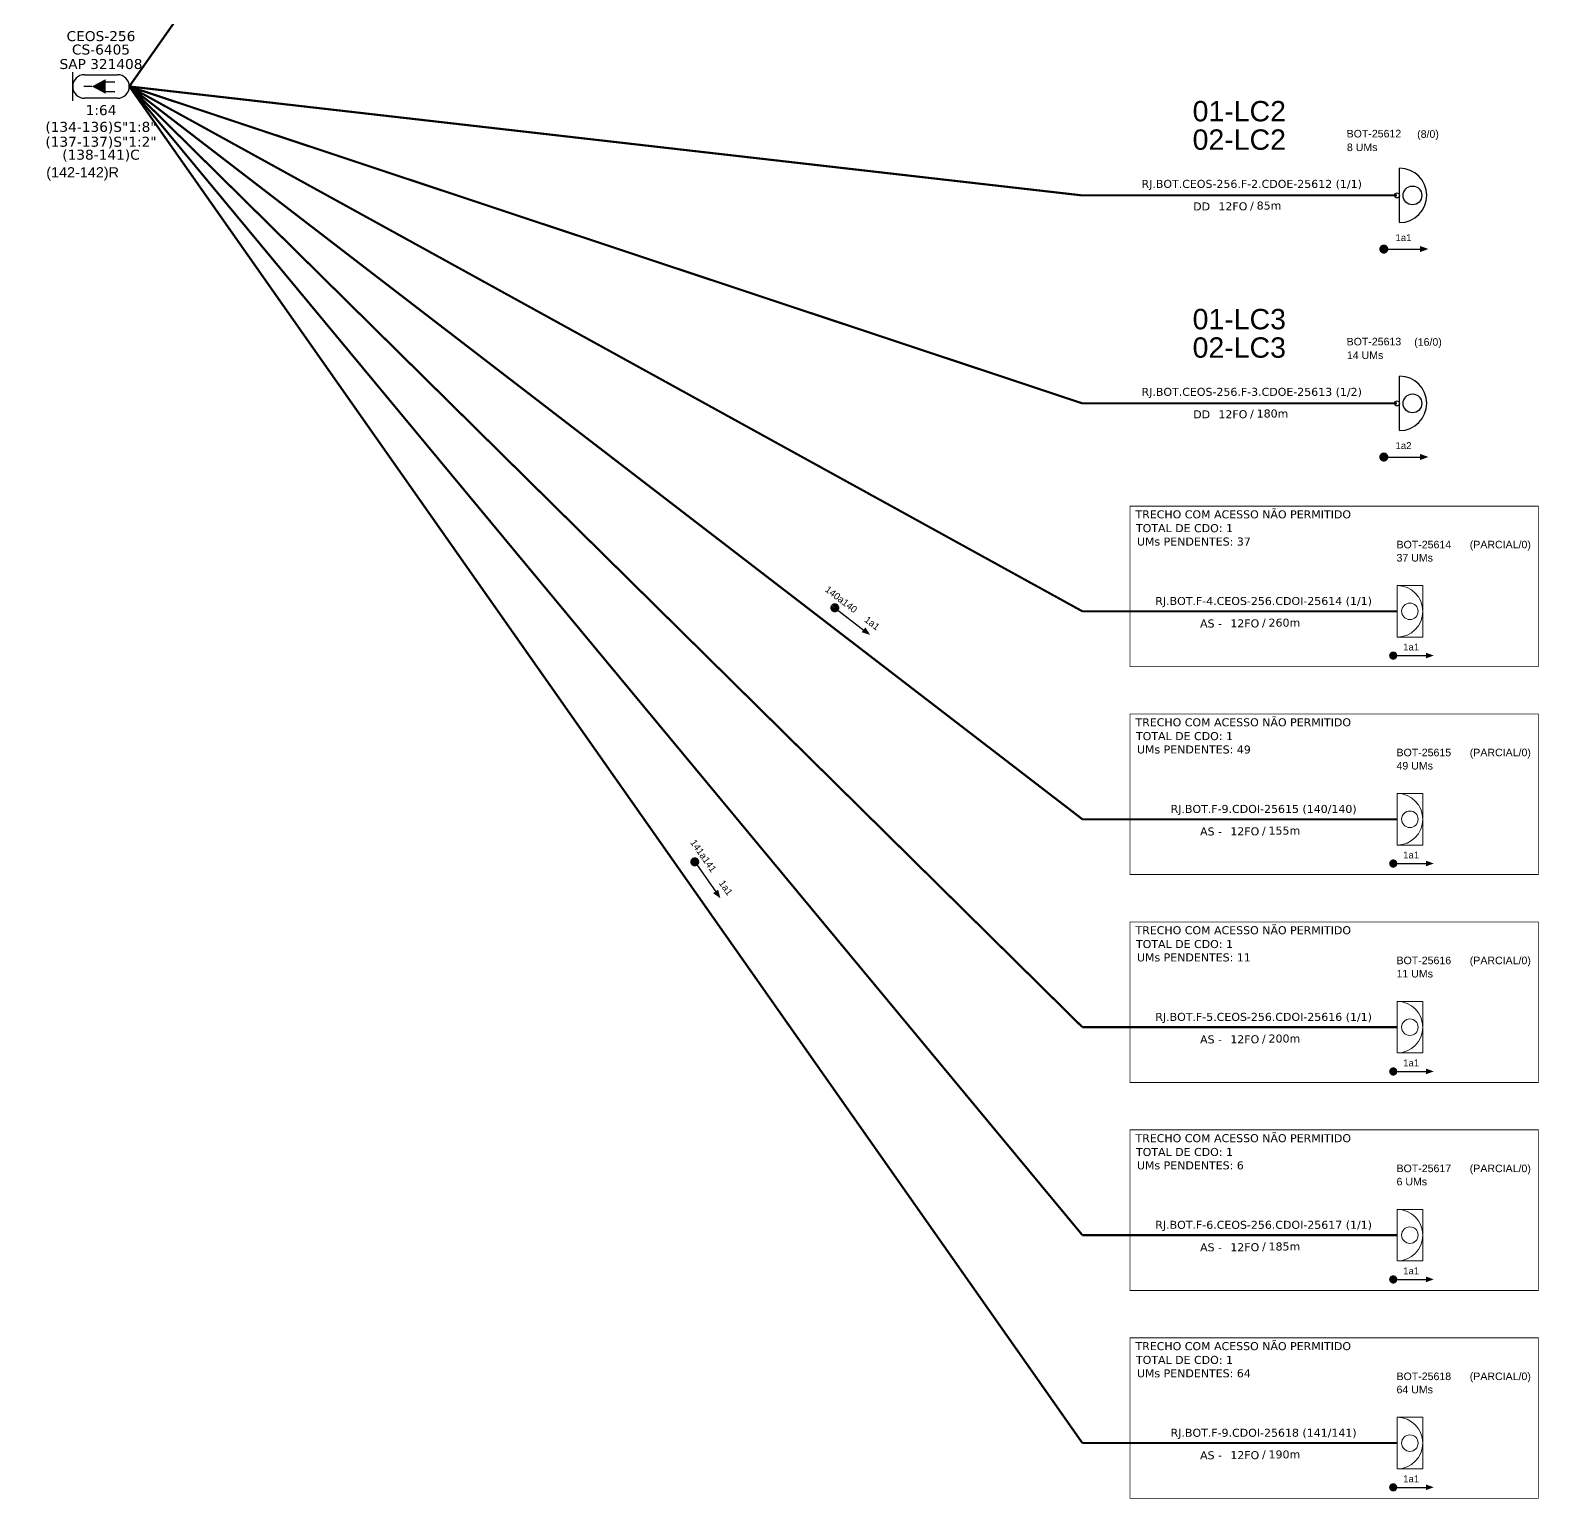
# Model space of a CAD drawing. Header units: millimetres. Extents: x -306105736 to -306105096, y 404251846 to 404252764.
# Drawn here: x -306105736.4 to -306105373.6, y 404251845.8 to 404252198.8 of the extents above; entities that cross this region are included whole.
import ezdxf
from ezdxf.enums import TextEntityAlignment as Align

# ---------------------------------------------------------------- set-up
doc = ezdxf.new("R2010")
doc.units = ezdxf.units.MM
doc.linetypes.add('ARILSUPP', pattern=[2.979999999999999, 1.419999999999999, -0.71, 0.14, -0.71])
for name, color, linetype, lineweight in [("20.0-LEGENDA DOS CDO'S", 1, 'Continuous', 0), ('20.1-CDO_INTERIOR', 1, 'Continuous', 0), ('20.2-CDO_POSTE', 1, 'Continuous', 5), ('40.1-ETIQUETAS', 1, 'Continuous', 20)]:
    doc.layers.add(name, color=color, linetype=linetype, lineweight=lineweight)
for name, color, linetype in [('20.4-CEOS', 1, 'Continuous'), ('CAP a instalar', 1, 'Continuous'), ('label_cabos', 7, 'Continuous'), ('LC1', 3, 'Continuous'), ('SETA', 7, 'Continuous')]:
    doc.layers.add(name, color=color, linetype=linetype)
doc.styles.add('ARIAL', font='arial.ttf')
doc.styles.add('siredit', font='verdana.ttf')
doc.linetypes.add('FENCELINE1', pattern='A,0.25,-0.1,[133,ltypeshp.shx,S=0.1,R=0,X=-0.1,Y=0],-0.1,1', length=1.45)

# ---------------------------------------------------------------- blocks, each defined once
blk = doc.blocks.new('CEOS_RP_CT_DRT')
at = {"layer": '20.4-CEOS', "color": 0}
for p, q in [((-4.535403051954669, 1.19393294817443), (-1.192121196201508, 1.193932948169307)), ((-1.192121196205146, -1.18962250288694), (-4.535403051958308, -1.189622502881817))]:
    blk.add_line(p, q, dxfattribs=at)
for points in [[(-5.727180777477808, -1.434831566566823), (-5.727180777473603, 1.439142011863121)], [(-3.786662383189574, 0.0021552226540644), (-4.59051315805804, 0.0021552226553115)], [(-2.467895913357818, 0.4750304685594743), (-1.452774222781993, 0.4750304685579181)], [(-2.467895913359409, -0.5166387403461278), (-1.452774222783471, -0.5166387403476841)]]:
    blk.add_lwpolyline(points, dxfattribs=at)
blk.add_lwpolyline([(-3.786662383189574, 0.0021552226540644, 0, 1.471254382142577, 0), (-2.406465769753519, 0.0021552226519433, 1.471254382142577, 1.471254382142577, 0)], format="xyseb", dxfattribs=at)
for centre, start, end in [((-4.535403051956489, 0.0021552226552263), 89.9999999999088, 269.9999999999088), ((-1.192121196203327, 0.0021552226501028), 269.9999999999088, 89.9999999999088)]:
    blk.add_arc(centre, 1.191777725519198, start, end, dxfattribs=at)
at = {"layer": '20.4-CEOS', "color": 7, "style": 'siredit'}
for tag, p in [('Nº_DA_CEOS', (-2.863762124081897, 5.595917801463521)), ('LOCAL', (-2.863762124081897, 4.242648332013449)), ('SAP', (-2.863762124081897, 2.776606380734969)), ('RACIO_SPLITAGEM', (-2.863762124081897, -1.884655211951626)), ('FIBRAS_SPLITTER', (-2.863762124081897, -3.57624207480512)), ('FIBRAS_TOP_C', (-2.863762124081897, -5.080238687836013)), ('RESERVA_FINAIS', (-2.863762124081897, -6.39223573701183))]:
    blk.add_attdef(tag, text='', height=1.009676276197057, dxfattribs=at).set_placement(p, align=Align.TOP_CENTER)
blk = doc.blocks.new('ETIQUETA_RS5F')
at = {"layer": '40.1-ETIQUETAS', "color": 0, "style": 'siredit'}
blk.add_text('/', height=1.5, dxfattribs=at).set_placement((1.579685439575143, -1.954241996242686), align=Align.MIDDLE_RIGHT)
for tag, p in [('ETIQUETA_R_SECUNDARIA', (1.21386737562608, 2.104300005361878)), ('ETIQUETA_R_PRIMARIA', (1.21386737562608, 4.104300005361877)), ('F_ATIVAS/F_MORTAS', (1.142685621933025, -4.244905073340547))]:
    blk.add_attdef(tag, text='', height=1.5, dxfattribs=at).set_placement(p, align=Align.MIDDLE_CENTER)
for tag, p in [('TIPO_CABO', (-6.584823890483393, -2.115119524236789)), ('CAP_CABO', (0.3972908086682878, -2.092994078243819))]:
    blk.add_attdef(tag, text='', height=1.5, dxfattribs=at).set_placement(p, align=Align.MIDDLE_RIGHT)
blk.add_attdef('METROS', text='', height=1.5, dxfattribs=at).set_placement((2.142685621933026, -1.954241996242686), align=Align.MIDDLE_LEFT)
for tag, p in [('FUSÃO_1', (0.8484388594359302, -8.387413705695524)), ('FUSÃO_2', (0.8484388594359302, -10.59879640730355)), ('FUSÃO_3', (0.8484388594359302, -12.93303376395936)), ('FUSÃO_4', (0.8484388594359302, -15.14441639748912)), ('FUSÃO_5', (0.8484388594359302, -17.15864981329581))]:
    blk.add_attdef(tag, text='', height=1.5, dxfattribs=at).set_placement(p, align=Align.CENTER)
blk = doc.blocks.new('CDOI_INT')
at = {"layer": '20.1-CDO_INTERIOR', "color": 0, "lineweight": 18}
blk.add_lwpolyline([(4.249981471179998, -4.249988726767999), (4.249981471179998, 4.250011275022998), (-1.8529716e-05, 4.250011275022998), (-1.8529716e-05, -4.249988726767999)], close=True, dxfattribs=at)
blk.add_circle((2.124981470732, 1.1274127e-05), 1.360000000286614, dxfattribs=at)
blk.add_arc((-1.8529716e-05, 1.1274127e-05), 4.250000000895674, 270, 90, dxfattribs=at)
at = {"layer": "20.0-LEGENDA DOS CDO'S", "color": 0, "style": 'ARIAL'}
for tag, p in [('CDO_N', (-0.083164922331, 10.380986293812)), ('SPLITER_1', (21.176759130808, 10.380986293812)), ('SPLITER_2', (21.193678029792, 8.681501830021)), ('SAP', (-0.083164922331, 6.226866877454997)), ('SURVEY', (-0.07814626409900001, 8.200063073254)), ('1:XX', (5.943843487361, -2.215305510503)), ('UMS', (5.94384348736, -4.242847191936998))]:
    blk.add_attdef(tag, p, '', height=1.360262643476999, dxfattribs=at)
blk.add_attdef('FIBRAS_UTILIZADAS', text='', height=1.360262643476999, dxfattribs=at).set_placement((15.339433351403, 10.380986293812), align=Align.CENTER)
blk = doc.blocks.new('CDOE POSTE_')
at = {"color": 1}
blk.add_line((12.91824120283127, -5.494386851787566), (-2.38049429655075, -5.494386851787566), dxfattribs=at)
for centre, radius in [((5.268873512744904, -1.860900461673735), 2.63859490470142), ((5.271834552288054, -6.20244950056076), 0.7080687362826922)]:
    blk.add_circle(centre, radius, dxfattribs=at)
blk.add_arc((5.268873512744904, -5.494386851787566), 7.64936779076234, 0, 180, dxfattribs=at)
blk = doc.blocks.new('CDOE-TEXTO PADRÃO')
at = {"layer": "20.0-LEGENDA DOS CDO'S", "color": 0, "style": 'ARIAL'}
for tag, p in [('CDO_N', (0.4937285780906679, 7.386782050132751)), ('SAP', (0.5054994225502015, 1.670954406261444)), ('CORDOALHA', (0.5000327229499817, 4.3255415558815)), ('SPLITER_1', (0.5878003835678101, -0.9148338437080384)), ('SPLITER_2', (0.6047192811965943, -3.549647033214569)), ('(XX-XX_F)S', (0.5408888459205629, -8.291952311992643)), ('(XX-XX_L)S', (0.5461066365242006, -10.82567524909973)), ('UMS', (0.5461066365242006, -13.14870411157608))]:
    blk.add_attdef(tag, p, '', height=1.699859509058275, rotation=0.1179916042981126, dxfattribs=at)
blk.add_attdef('FIBRAS_UTILIZADAS', text='', height=1.699859509058275, rotation=0.1179916042981126, dxfattribs=at).set_placement((19.7666203379631, 7.426471590995788), align=Align.CENTER)

msp = doc.modelspace()

# ---------------------------------------------------------------- linework, layer by layer
for points, const_width in [([(-306105411.4174488, 404252146.2040843, 1), (-306105410.3174487, 404252146.2040843, 1)], 1.1), ([(-306105411.4174488, 404252096.2157195, 1), (-306105410.3174487, 404252096.2157195, 1)], 1.1), ([(-306105543.3269537, 404252060.3110774, 1), (-306105542.4548066, 404252059.6407346, 1)], 1.1), ([(-306105409.1015476, 404252048.4811454, 1), (-306105408.1015476, 404252048.4811454, 1)], 1), ([(-306105409.1015476, 404252048.4811454, 1), (-306105408.1015476, 404252048.4811454, 1)], 1), ([(-306105576.8809158, 404251999.3448437, 1), (-306105576.2484317, 404251998.4448636, 1)], 1.1), ([(-306105409.1015476, 404251998.4927806, 1), (-306105408.1015476, 404251998.4927806, 1)], 1), ([(-306105409.1015476, 404251998.4927806, 1), (-306105408.1015476, 404251998.4927806, 1)], 1), ([(-306105409.1015476, 404251948.5044159, 1), (-306105408.1015476, 404251948.5044159, 1)], 1), ([(-306105409.1015476, 404251948.5044159, 1), (-306105408.1015476, 404251948.5044159, 1)], 1), ([(-306105409.1015476, 404251898.5160511, 1), (-306105408.1015476, 404251898.5160511, 1)], 1), ([(-306105409.1015476, 404251898.5160511, 1), (-306105408.1015476, 404251898.5160511, 1)], 1), ([(-306105409.1015476, 404251848.5276864, 1), (-306105408.1015476, 404251848.5276864, 1)], 1), ([(-306105409.1015476, 404251848.5276864, 1), (-306105408.1015476, 404251848.5276864, 1)], 1)]:
    msp.add_lwpolyline(points, format="xyb", close=True, dxfattribs=dict(const_width=const_width))
at = {"color": 3, "const_width": 0.2}
for points in [[(-306105373.6955796, 404252045.8290279), (-306105471.9057079, 404252045.8290279), (-306105471.9057079, 404252084.4227476), (-306105373.6955796, 404252084.4227476)], [(-306105373.6955796, 404251995.8406631), (-306105471.9057079, 404251995.8406631), (-306105471.9057079, 404252034.4343829), (-306105373.6955796, 404252034.4343829)], [(-306105373.6955796, 404251945.8522984), (-306105471.9057079, 404251945.8522984), (-306105471.9057079, 404251984.4460181), (-306105373.6955796, 404251984.4460181)], [(-306105373.6955796, 404251895.8639336), (-306105471.9057079, 404251895.8639336), (-306105471.9057079, 404251934.4576533), (-306105373.6955796, 404251934.4576533)], [(-306105373.6955796, 404251845.8755689), (-306105471.9057079, 404251845.8755689), (-306105471.9057079, 404251884.4692886), (-306105373.6955796, 404251884.4692886)]]:
    msp.add_lwpolyline(points, close=True, dxfattribs=at)
at = {"layer": 'CAP a instalar', "ltscale": 7, "const_width": 0.5132160000000001}
for points in [[(-306105483.3480178, 404252511.4238744), (-306105712.5412205, 404252185.2981322)], [(-306105483.3480178, 404252109.1142138), (-306105712.5412205, 404252185.2981322)], [(-306105483.3480178, 404252159.1025785), (-306105712.5412205, 404252185.2981322)], [(-306105407.6982998, 404252159.1025785), (-306105483.3480178, 404252159.1025785)], [(-306105407.6982998, 404252109.1142138), (-306105483.3480178, 404252109.1142138)]]:
    msp.add_lwpolyline(points, dxfattribs=at)
at = {"layer": 'CAP a instalar', "color": 8, "linetype": 'FENCELINE1', "ltscale": 7, "const_width": 0.5132160000000001}
for points in [[(-306105483.3480178, 404252059.125849), (-306105712.5412205, 404252185.2981322)], [(-306105483.3480178, 404252009.1374843), (-306105712.5412205, 404252185.2981322)], [(-306105483.3480178, 404251959.1491195), (-306105712.5412205, 404252185.2981322)], [(-306105483.3480178, 404251909.1607547), (-306105712.5412205, 404252185.2981322)], [(-306105483.3480178, 404251859.17239), (-306105712.5412205, 404252185.2981322)], [(-306105407.6982998, 404252059.125849), (-306105483.3480178, 404252059.125849)], [(-306105407.6982998, 404252009.1374843), (-306105483.3480178, 404252009.1374843)], [(-306105407.6982998, 404251959.1491195), (-306105483.3480178, 404251959.1491195)], [(-306105407.6982998, 404251909.1607547), (-306105483.3480178, 404251909.1607547)], [(-306105407.6982998, 404251859.17239), (-306105483.3480178, 404251859.17239)]]:
    msp.add_lwpolyline(points, dxfattribs=at)
at = {"layer": 'SETA'}
for points in [[(-306105410.8674487, 404252146.2040843), (-306105401.410843, 404252146.2040843)], [(-306105410.8674487, 404252096.2157195), (-306105401.410843, 404252096.2157195)], [(-306105542.8908802, 404252059.975906), (-306105535.3931062, 404252054.2130268)], [(-306105408.6015476, 404252048.4811454), (-306105400.0046333, 404252048.4811454)], [(-306105408.6015476, 404252048.4811454), (-306105400.0046333, 404252048.4811454)], [(-306105576.5646738, 404251998.8948538), (-306105571.1272633, 404251991.1578026)], [(-306105408.6015476, 404251998.4927806), (-306105400.0046333, 404251998.4927806)], [(-306105408.6015476, 404251998.4927806), (-306105400.0046333, 404251998.4927806)], [(-306105408.6015476, 404251948.5044159), (-306105400.0046333, 404251948.5044159)], [(-306105408.6015476, 404251948.5044159), (-306105400.0046333, 404251948.5044159)], [(-306105408.6015476, 404251898.5160511), (-306105400.0046333, 404251898.5160511)], [(-306105408.6015476, 404251898.5160511), (-306105400.0046333, 404251898.5160511)], [(-306105408.6015476, 404251848.5276864), (-306105400.0046333, 404251848.5276864)], [(-306105408.6015476, 404251848.5276864), (-306105400.0046333, 404251848.5276864)]]:
    msp.add_lwpolyline(points, dxfattribs=at)
for points in [[(-306105402.169743, 404252146.951974), (-306105400.1542882, 404252146.2186407), (-306105402.169743, 404252145.4853073)], [(-306105402.169743, 404252096.9636093), (-306105400.1542882, 404252096.230276), (-306105402.169743, 404252095.4969425)], [(-306105535.5390425, 404252055.268475), (-306105534.387962, 404252053.4588204), (-306105536.4328328, 404252054.1056121)], [(-306105400.6945425, 404252049.1610451), (-306105398.8623108, 404252048.4943784), (-306105400.6945425, 404252047.8277118)], [(-306105400.6945425, 404252049.1610451), (-306105398.8623108, 404252048.4943784), (-306105400.6945425, 404252047.8277118)], [(-306105400.6945425, 404251999.1726804), (-306105398.8623108, 404251998.5060137), (-306105400.6945425, 404251997.8393471)], [(-306105400.6945425, 404251999.1726804), (-306105398.8623108, 404251998.5060137), (-306105400.6945425, 404251997.8393471)], [(-306105570.9517235, 404251992.2087327), (-306105570.392853, 404251990.1381049), (-306105572.151697, 404251991.3654206)], [(-306105400.6945425, 404251949.1843156), (-306105398.8623108, 404251948.5176489), (-306105400.6945425, 404251947.8509823)], [(-306105400.6945425, 404251949.1843156), (-306105398.8623108, 404251948.5176489), (-306105400.6945425, 404251947.8509823)], [(-306105400.6945425, 404251899.1959509), (-306105398.8623108, 404251898.5292842), (-306105400.6945425, 404251897.8626176)], [(-306105400.6945425, 404251899.1959509), (-306105398.8623108, 404251898.5292842), (-306105400.6945425, 404251897.8626176)], [(-306105400.6945425, 404251849.2075861), (-306105398.8623108, 404251848.5409194), (-306105400.6945425, 404251847.8742528)], [(-306105400.6945425, 404251849.2075861), (-306105398.8623108, 404251848.5409194), (-306105400.6945425, 404251847.8742528)]]:
    msp.add_solid(points, dxfattribs=at)

# ---------------------------------------------------------------- block references
at = {"layer": '20.1-CDO_INTERIOR', "color": 8, "ltscale": 11}
ref = msp.add_blockref('CDOI_INT', (-306105407.6982728, 404252059.1258326), dxfattribs=dict(at, xscale=1.458499505982035, yscale=1.458499505982035, zscale=1.458499505982035))
ref.add_attrib('CDO_N', 'BOT-25614', (-306105407.8195688, 404252074.2664958), dxfattribs={"layer": "20.0-LEGENDA DOS CDO'S", "color": 0, "height": 1.82, "style": 'ARIAL'})
ref.add_attrib('FIBRAS_UTILIZADAS', '       (PARCIAL/0)', dxfattribs={"layer": "20.0-LEGENDA DOS CDO'S", "color": 0, "height": 1.82, "style": 'ARIAL'}).set_placement((-306105385.3257167, 404252074.2664958), align=Align.CENTER)
ref.add_attrib('SURVEY', '37 UMs', (-306105407.812249, 404252071.0856203), dxfattribs={"layer": "20.0-LEGENDA DOS CDO'S", "color": 0, "height": 1.82, "style": 'ARIAL'})
ref = msp.add_blockref('CDOI_INT', (-306105407.6982728, 404252009.1374678), dxfattribs=dict(at, xscale=1.458499505982035, yscale=1.458499505982035, zscale=1.458499505982035))
ref.add_attrib('CDO_N', 'BOT-25615', (-306105407.8195688, 404252024.2781311), dxfattribs={"layer": "20.0-LEGENDA DOS CDO'S", "color": 0, "height": 1.82, "style": 'ARIAL'})
ref.add_attrib('FIBRAS_UTILIZADAS', '       (PARCIAL/0)', dxfattribs={"layer": "20.0-LEGENDA DOS CDO'S", "color": 0, "height": 1.82, "style": 'ARIAL'}).set_placement((-306105385.3257167, 404252024.2781311), align=Align.CENTER)
ref.add_attrib('SURVEY', '49 UMs', (-306105407.812249, 404252021.0972555), dxfattribs={"layer": "20.0-LEGENDA DOS CDO'S", "color": 0, "height": 1.82, "style": 'ARIAL'})
ref = msp.add_blockref('CDOI_INT', (-306105407.6982728, 404251959.149103), dxfattribs=dict(at, xscale=1.458499505982035, yscale=1.458499505982035, zscale=1.458499505982035))
ref.add_attrib('CDO_N', 'BOT-25616', (-306105407.8195688, 404251974.2897663), dxfattribs={"layer": "20.0-LEGENDA DOS CDO'S", "color": 0, "height": 1.82, "style": 'ARIAL'})
ref.add_attrib('FIBRAS_UTILIZADAS', '       (PARCIAL/0)', dxfattribs={"layer": "20.0-LEGENDA DOS CDO'S", "color": 0, "height": 1.82, "style": 'ARIAL'}).set_placement((-306105385.3257167, 404251974.2897663), align=Align.CENTER)
ref.add_attrib('SURVEY', '11 UMs', (-306105407.812249, 404251971.1088908), dxfattribs={"layer": "20.0-LEGENDA DOS CDO'S", "color": 0, "height": 1.82, "style": 'ARIAL'})
ref = msp.add_blockref('CDOI_INT', (-306105407.6982728, 404251909.1607383), dxfattribs=dict(at, xscale=1.458499505982035, yscale=1.458499505982035, zscale=1.458499505982035))
ref.add_attrib('CDO_N', 'BOT-25617', (-306105407.8195688, 404251924.3014016), dxfattribs={"layer": "20.0-LEGENDA DOS CDO'S", "color": 0, "height": 1.82, "style": 'ARIAL'})
ref.add_attrib('FIBRAS_UTILIZADAS', '       (PARCIAL/0)', dxfattribs={"layer": "20.0-LEGENDA DOS CDO'S", "color": 0, "height": 1.82, "style": 'ARIAL'}).set_placement((-306105385.3257167, 404251924.3014016), align=Align.CENTER)
ref.add_attrib('SURVEY', '6 UMs', (-306105407.812249, 404251921.120526), dxfattribs={"layer": "20.0-LEGENDA DOS CDO'S", "color": 0, "height": 1.82, "style": 'ARIAL'})
ref = msp.add_blockref('CDOI_INT', (-306105407.6982728, 404251859.1723735), dxfattribs=dict(at, xscale=1.458499505982035, yscale=1.458499505982035, zscale=1.458499505982035))
ref.add_attrib('CDO_N', 'BOT-25618', (-306105407.8195688, 404251874.3130368), dxfattribs={"layer": "20.0-LEGENDA DOS CDO'S", "color": 0, "height": 1.82, "style": 'ARIAL'})
ref.add_attrib('FIBRAS_UTILIZADAS', '       (PARCIAL/0)', dxfattribs={"layer": "20.0-LEGENDA DOS CDO'S", "color": 0, "height": 1.82, "style": 'ARIAL'}).set_placement((-306105385.3257167, 404251874.3130368), align=Align.CENTER)
ref.add_attrib('SURVEY', '64 UMs', (-306105407.812249, 404251871.1321613), dxfattribs={"layer": "20.0-LEGENDA DOS CDO'S", "color": 0, "height": 1.82, "style": 'ARIAL'})
at = {"layer": '20.2-CDO_POSTE'}
ref = msp.add_blockref('CDOE-TEXTO PADRÃO', (-306105412.0092186, 404252160.8607167), dxfattribs=dict(at, xscale=1.069200003147125, yscale=1.069200003147125, zscale=1.069200003147125))
ref.add_attrib('CDO_N', 'BOT-25612', (-306105419.8097669, 404252173.0342764), dxfattribs={"layer": "20.0-LEGENDA DOS CDO'S", "color": 0, "height": 1.817489787084949, "rotation": 0.1179916015009593, "style": 'ARIAL'})
ref.add_attrib('CORDOALHA', '8 UMs', (-306105419.7427168, 404252169.7567868), dxfattribs={"layer": "20.0-LEGENDA DOS CDO'S", "color": 0, "height": 1.817489787084949, "rotation": 0.1179916015009593, "style": 'ARIAL'})
ref.add_attrib('FIBRAS_UTILIZADAS', '       (8/0)', dxfattribs={"layer": "20.0-LEGENDA DOS CDO'S", "color": 0, "height": 1.817489787084949, "rotation": 0.1179916015009593, "style": 'ARIAL'}).set_placement((-306105402.7102839, 404252172.9495829), align=Align.CENTER)
ref = msp.add_blockref('CDOE-TEXTO PADRÃO', (-306105412.0092186, 404252110.8723519), dxfattribs=dict(at, xscale=1.069200003147125, yscale=1.069200003147125, zscale=1.069200003147125))
ref.add_attrib('CDO_N', 'BOT-25613', (-306105419.8097669, 404252123.0459116), dxfattribs={"layer": "20.0-LEGENDA DOS CDO'S", "color": 0, "height": 1.817489787084949, "rotation": 0.1179916015009593, "style": 'ARIAL'})
ref.add_attrib('CORDOALHA', '14 UMs', (-306105419.7427168, 404252119.768422), dxfattribs={"layer": "20.0-LEGENDA DOS CDO'S", "color": 0, "height": 1.817489787084949, "rotation": 0.1179916015009593, "style": 'ARIAL'})
ref.add_attrib('FIBRAS_UTILIZADAS', '       (16/0)', dxfattribs={"layer": "20.0-LEGENDA DOS CDO'S", "color": 0, "height": 1.817489787084949, "rotation": 0.1179916015009593, "style": 'ARIAL'}).set_placement((-306105402.7102839, 404252122.9612181), align=Align.CENTER)
at = {"layer": '20.4-CEOS', "xscale": 2.37783237695694, "yscale": 2.37783237695694, "zscale": 2.37783237695694}
msp.add_blockref('CEOS_RP_CT_DRT', (-306105712.5404038, 404252185.2930074), dxfattribs=at).add_auto_attribs({'Nº_DA_CEOS': 'CEOS-256', 'LOCAL': 'CS-6405', 'SAP': 'SAP 321408', 'RACIO_SPLITAGEM': '1:64', 'FIBRAS_SPLITTER': '(134-136)S"1:8"', 'FIBRAS_TOP_C': '(137-137)S"1:2"', 'RESERVA_FINAIS': '(138-141)C'})
at = {"layer": '40.1-ETIQUETAS'}
ref = msp.add_blockref('ETIQUETA_RS5F', (-306105444.1566181, 404252159.1742347), dxfattribs=dict(at, xscale=1.283039983498747, yscale=1.283039983498747, zscale=1.283039983498747))
ref.add_attrib('ETIQUETA_R_SECUNDARIA', 'RJ.BOT.CEOS-256.F-2.CDOE-25612 (1/1)', dxfattribs={"color": 0, "height": 1.92455997640665, "style": 'siredit'}).set_placement((-306105442.6385432, 404252161.8741357), align=Align.MIDDLE_CENTER)
ref.add_attrib('TIPO_CABO', 'DD', dxfattribs={"color": 0, "height": 1.92455997640665, "style": 'siredit'}).set_placement((-306105452.6445761, 404252156.4604517), align=Align.MIDDLE_RIGHT)
ref.add_attrib('CAP_CABO', '12FO', dxfattribs={"color": 0, "height": 1.92455997640665, "style": 'siredit'}).set_placement((-306105443.6862438, 404252156.4888395), align=Align.MIDDLE_RIGHT)
ref.add_attrib('METROS', '85m', dxfattribs={"color": 0, "height": 1.92455997640665, "style": 'siredit'}).set_placement((-306105441.4468324, 404252156.6668641), align=Align.MIDDLE_LEFT)
ref = msp.add_blockref('ETIQUETA_RS5F', (-306105444.1566181, 404252109.1858699), dxfattribs=dict(at, xscale=1.283039983498747, yscale=1.283039983498747, zscale=1.283039983498747))
ref.add_attrib('ETIQUETA_R_SECUNDARIA', 'RJ.BOT.CEOS-256.F-3.CDOE-25613 (1/2)', dxfattribs={"color": 0, "height": 1.92455997640665, "style": 'siredit'}).set_placement((-306105442.6385432, 404252111.885771), align=Align.MIDDLE_CENTER)
ref.add_attrib('TIPO_CABO', 'DD', dxfattribs={"color": 0, "height": 1.92455997640665, "style": 'siredit'}).set_placement((-306105452.6445761, 404252106.472087), align=Align.MIDDLE_RIGHT)
ref.add_attrib('CAP_CABO', '12FO', dxfattribs={"color": 0, "height": 1.92455997640665, "style": 'siredit'}).set_placement((-306105443.6862438, 404252106.5004748), align=Align.MIDDLE_RIGHT)
ref.add_attrib('METROS', '180m', dxfattribs={"color": 0, "height": 1.92455997640665, "style": 'siredit'}).set_placement((-306105441.4468324, 404252106.6784993), align=Align.MIDDLE_LEFT)
at = {"layer": '40.1-ETIQUETAS', "color": 8}
ref = msp.add_blockref('ETIQUETA_RS5F', (-306105441.2951286, 404252058.9102569), dxfattribs=dict(at, xscale=1.283039983498747, yscale=1.283039983498747, zscale=1.283039983498747))
ref.add_attrib('ETIQUETA_R_SECUNDARIA', 'RJ.BOT.F-4.CEOS-256.CDOI-25614 (1/1)', dxfattribs={"color": 0, "height": 1.92455997640665, "style": 'siredit'}).set_placement((-306105439.7770541, 404252061.6101578), align=Align.MIDDLE_CENTER)
ref.add_attrib('TIPO_CABO', 'AS -', dxfattribs={"color": 0, "height": 1.92455997640665, "style": 'siredit'}).set_placement((-306105449.7830866, 404252056.1964741), align=Align.MIDDLE_RIGHT)
ref.add_attrib('CAP_CABO', '12FO', dxfattribs={"color": 0, "height": 1.92455997640665, "style": 'siredit'}).set_placement((-306105440.8247544, 404252056.224862), align=Align.MIDDLE_RIGHT)
ref.add_attrib('METROS', '260m', dxfattribs={"color": 0, "height": 1.92455997640665, "style": 'siredit'}).set_placement((-306105438.5853432, 404252056.4028864), align=Align.MIDDLE_LEFT)
ref = msp.add_blockref('ETIQUETA_RS5F', (-306105441.2951286, 404252008.9218922), dxfattribs=dict(at, xscale=1.283039983498747, yscale=1.283039983498747, zscale=1.283039983498747))
ref.add_attrib('ETIQUETA_R_SECUNDARIA', 'RJ.BOT.F-9.CDOI-25615 (140/140)', dxfattribs={"color": 0, "height": 1.92455997640665, "style": 'siredit'}).set_placement((-306105439.7770541, 404252011.6217931), align=Align.MIDDLE_CENTER)
ref.add_attrib('TIPO_CABO', 'AS -', dxfattribs={"color": 0, "height": 1.92455997640665, "style": 'siredit'}).set_placement((-306105449.7830866, 404252006.2081094), align=Align.MIDDLE_RIGHT)
ref.add_attrib('CAP_CABO', '12FO', dxfattribs={"color": 0, "height": 1.92455997640665, "style": 'siredit'}).set_placement((-306105440.8247544, 404252006.2364972), align=Align.MIDDLE_RIGHT)
ref.add_attrib('METROS', '155m', dxfattribs={"color": 0, "height": 1.92455997640665, "style": 'siredit'}).set_placement((-306105438.5853432, 404252006.4145216), align=Align.MIDDLE_LEFT)
ref = msp.add_blockref('ETIQUETA_RS5F', (-306105441.2951286, 404251958.9335274), dxfattribs=dict(at, xscale=1.283039983498747, yscale=1.283039983498747, zscale=1.283039983498747))
ref.add_attrib('ETIQUETA_R_SECUNDARIA', 'RJ.BOT.F-5.CEOS-256.CDOI-25616 (1/1)', dxfattribs={"color": 0, "height": 1.92455997640665, "style": 'siredit'}).set_placement((-306105439.7770541, 404251961.6334283), align=Align.MIDDLE_CENTER)
ref.add_attrib('TIPO_CABO', 'AS -', dxfattribs={"color": 0, "height": 1.92455997640665, "style": 'siredit'}).set_placement((-306105449.7830866, 404251956.2197446), align=Align.MIDDLE_RIGHT)
ref.add_attrib('CAP_CABO', '12FO', dxfattribs={"color": 0, "height": 1.92455997640665, "style": 'siredit'}).set_placement((-306105440.8247544, 404251956.2481325), align=Align.MIDDLE_RIGHT)
ref.add_attrib('METROS', '200m', dxfattribs={"color": 0, "height": 1.92455997640665, "style": 'siredit'}).set_placement((-306105438.5853432, 404251956.4261569), align=Align.MIDDLE_LEFT)
ref = msp.add_blockref('ETIQUETA_RS5F', (-306105441.2951286, 404251908.9451627), dxfattribs=dict(at, xscale=1.283039983498747, yscale=1.283039983498747, zscale=1.283039983498747))
ref.add_attrib('ETIQUETA_R_SECUNDARIA', 'RJ.BOT.F-6.CEOS-256.CDOI-25617 (1/1)', dxfattribs={"color": 0, "height": 1.92455997640665, "style": 'siredit'}).set_placement((-306105439.7770541, 404251911.6450636), align=Align.MIDDLE_CENTER)
ref.add_attrib('TIPO_CABO', 'AS -', dxfattribs={"color": 0, "height": 1.92455997640665, "style": 'siredit'}).set_placement((-306105449.7830866, 404251906.2313799), align=Align.MIDDLE_RIGHT)
ref.add_attrib('CAP_CABO', '12FO', dxfattribs={"color": 0, "height": 1.92455997640665, "style": 'siredit'}).set_placement((-306105440.8247544, 404251906.2597677), align=Align.MIDDLE_RIGHT)
ref.add_attrib('METROS', '185m', dxfattribs={"color": 0, "height": 1.92455997640665, "style": 'siredit'}).set_placement((-306105438.5853432, 404251906.4377921), align=Align.MIDDLE_LEFT)
ref = msp.add_blockref('ETIQUETA_RS5F', (-306105441.2951286, 404251858.9567979), dxfattribs=dict(at, xscale=1.283039983498747, yscale=1.283039983498747, zscale=1.283039983498747))
ref.add_attrib('ETIQUETA_R_SECUNDARIA', 'RJ.BOT.F-9.CDOI-25618 (141/141)', dxfattribs={"color": 0, "height": 1.92455997640665, "style": 'siredit'}).set_placement((-306105439.7770541, 404251861.6566988), align=Align.MIDDLE_CENTER)
ref.add_attrib('TIPO_CABO', 'AS -', dxfattribs={"color": 0, "height": 1.92455997640665, "style": 'siredit'}).set_placement((-306105449.7830866, 404251856.2430151), align=Align.MIDDLE_RIGHT)
ref.add_attrib('CAP_CABO', '12FO', dxfattribs={"color": 0, "height": 1.92455997640665, "style": 'siredit'}).set_placement((-306105440.8247544, 404251856.271403), align=Align.MIDDLE_RIGHT)
ref.add_attrib('METROS', '190m', dxfattribs={"color": 0, "height": 1.92455997640665, "style": 'siredit'}).set_placement((-306105438.5853432, 404251856.4494274), align=Align.MIDDLE_LEFT)
at = {"layer": 'label_cabos', "xscale": 0.8553599894046784, "yscale": 0.8553599894046784, "zscale": 0.85536, "rotation": 270}
for p in [(-306105402.3929726, 404252163.6118948), (-306105402.3929726, 404252113.6235301)]:
    msp.add_blockref('CDOE POSTE_', p, dxfattribs=at)

# ---------------------------------------------------------------- texts
at = {"style": 'ARIAL'}
for s, height, p in [('(142-142)R', 2.475, (-306105723.7679203, 404252163.4196727)), ('1a1', 1.65, (-306105406.1391458, 404252148.1259212)), ('1a2', 1.65, (-306105406.1391458, 404252098.1375565)), ('1a1', 1.65, (-306105404.3030905, 404252049.7116989)), ('1a1', 1.65, (-306105404.3030905, 404251999.7233341)), ('1a1', 1.65, (-306105404.3030905, 404251949.7349694)), ('1a1', 1.65, (-306105404.3030905, 404251899.7466046)), ('1a1', 1.65, (-306105404.3030905, 404251849.7582399))]:
    msp.add_text(s, height=height, dxfattribs=at).set_placement(p, align=Align.CENTER)
at = {"color": 3, "style": 'siredit'}
for s, p in [('TRECHO COM ACESSO NÃO PERMITIDO', (-306105470.5921803, 404252081.4728972)), ('TOTAL DE CDO: 1', (-306105470.4678317, 404252078.1590362)), ('UMs PENDENTES: 37', (-306105470.2407078, 404252074.9398568)), ('TRECHO COM ACESSO NÃO PERMITIDO', (-306105470.5921803, 404252031.4845324)), ('TOTAL DE CDO: 1', (-306105470.4678317, 404252028.1706714)), ('UMs PENDENTES: 49', (-306105470.2407078, 404252024.951492)), ('TRECHO COM ACESSO NÃO PERMITIDO', (-306105470.5921803, 404251981.4961677)), ('TOTAL DE CDO: 1', (-306105470.4678317, 404251978.1823066)), ('UMs PENDENTES: 11', (-306105470.2407078, 404251974.9631273)), ('TRECHO COM ACESSO NÃO PERMITIDO', (-306105470.5921803, 404251931.5078029)), ('TOTAL DE CDO: 1', (-306105470.4678317, 404251928.1939419)), ('UMs PENDENTES: 6', (-306105470.2407078, 404251924.9747625)), ('TRECHO COM ACESSO NÃO PERMITIDO', (-306105470.5921803, 404251881.5194381)), ('TOTAL DE CDO: 1', (-306105470.4678317, 404251878.2055771)), ('UMs PENDENTES: 64', (-306105470.2407078, 404251874.9863977))]:
    msp.add_text(s, height=1.924559975249999, dxfattribs=at).set_placement(p)
at = {"style": 'ARIAL'}
for s, height, rotation, p in [('140a140', 1.650000000000001, 322.4536861636636, (-306105541.8547258, 404252061.3376397)), ('1a1', 1.650000000000001, 322.4536861636636, (-306105534.4120433, 404252055.6171046)), ('141a141', 1.65, 305.0986092521625, (-306105575.1694959, 404251999.8855168)), ('1a1', 1.65, 305.0986092521625, (-306105569.772038, 404251992.2053153))]:
    msp.add_text(s, height=height, rotation=rotation, dxfattribs=at).set_placement(p, align=Align.CENTER)
at = {"layer": 'LC1', "linetype": 'ARILSUPP', "style": 'ARIAL'}
for s, p in [('01-LC2', (-306105445.6256366, 404252179.3544073)), ('02-LC2', (-306105445.6256366, 404252172.5229148)), ('01-LC3', (-306105445.6256366, 404252129.3660425)), ('02-LC3', (-306105445.6256366, 404252122.53455))]:
    msp.add_text(s, height=4.899999999999999, dxfattribs=at).set_placement(p, align=Align.MIDDLE_CENTER)

doc.saveas('drawing.dxf')
